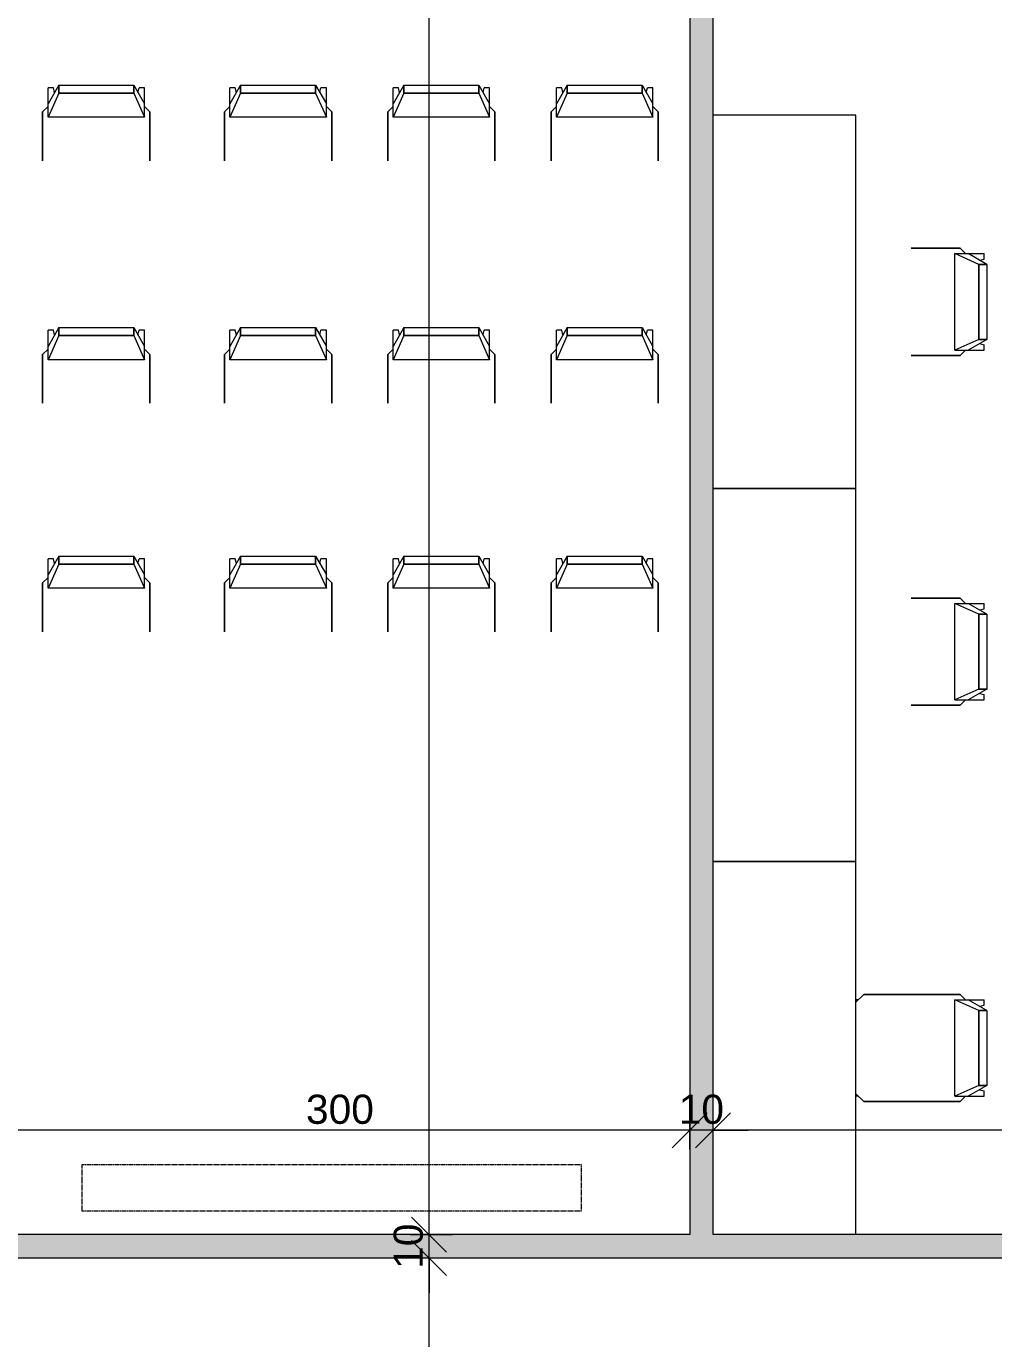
# Model space of a CAD drawing. Header units: centimetres. Extents: x -5566 to 5867, y -120 to 4683.
# Drawn here: x -4947 to -4532, y 796 to 1359 of the extents above; entities that cross this region are included whole.
import ezdxf

# ---------------------------------------------------------------- set-up
doc = ezdxf.new("R2010")
doc.units = ezdxf.units.CM
doc.linetypes.add('Hidden_2', pattern=[0.6, 0.4, -0.2])
for name, color, linetype, lineweight in [('A-ANNO-DIMS', 211, 'Continuous', 5), ('A-FLOR-OVHD', 1, 'Hidden_2', 18), ('A-WALL-PATT', 111, 'Continuous', 20), ('G-IMPT', 8, 'Continuous', 13), ('I-FURN', 30, 'Continuous', 13), ('I-WALL', 2, 'Continuous', 13)]:
    doc.layers.add(name, color=color, linetype=linetype, lineweight=lineweight)
doc.styles.add('Arial', font='arial.ttf', dxfattribs={"height": 12.5})
doc.dimstyles.new('100_200_2_5mm_Arial_cm', dxfattribs={"dimscale": 30.48, "dimtxt": 12.753242, "dimasz": 0.492126, "dimexe": 0.328084, "dimexo": 0.0625, "dimgap": 0.082021, "dimtad": 1, "dimdec": 0, "dimzin": 0, "dimdsep": 46, "dimtxsty": 'Arial', "dimblk1": 'OBLIQUE', "dimblk2": 'OBLIQUE', "dimsah": 1, "dimcen": 0.09, "dimdle": 0.328084, "dimazin": 0, "dimtfac": 1, "dimtdec": 4, "dimtix": 1, "dimtmove": 0, "dimatfit": 3, "dimfxl": 0.328084, "dimfxlon": 1, "dimtvp": 1, "dimtolj": 1, "dimtzin": 0, "dimlwd": 15, "dimlwe": 15, "dimarcsym": 2})
doc.dimstyles.new('200_100_2_5mm_Arial_cm___OpenHeight', dxfattribs={"dimscale": 30.48, "dimtxt": 12.753242, "dimasz": 0.492126, "dimexe": 0.328084, "dimexo": 0.0625, "dimgap": 0.082021, "dimtad": 1, "dimdec": 0, "dimzin": 0, "dimdsep": 46, "dimtxsty": 'Arial', "dimblk1": 'OBLIQUE', "dimblk2": 'OBLIQUE', "dimsah": 1, "dimcen": 0.09, "dimdle": 0.328084, "dimazin": 0, "dimtfac": 1, "dimtdec": 4, "dimtix": 1, "dimtmove": 0, "dimatfit": 3, "dimfxl": 0.328084, "dimfxlon": 1, "dimtvp": 1, "dimtolj": 1, "dimtzin": 0, "dimlwd": 18, "dimlwe": 18, "dimarcsym": 2})

# ---------------------------------------------------------------- blocks, each defined once
blk = doc.blocks.new('AR_FUR_Chair_Armless - 12ZSTG16_dwg-385050-Level _9_00')
at = {"layer": 'G-IMPT', "lineweight": 5}
for p, q in [((-48.26, 20.68), (-45.96, 22.98)), ((-45.96, 22.98), (-48.26, 20.68)), ((-45.96, 22.98), (-25, 22.98)), ((-25, 22.98), (-45.96, 22.98)), ((-57.45, 16.09), (-49.41, 20.68)), ((-57.45, 16.09), (-49.41, 20.68)), ((-56.3, 20.68), (-56.3, 18.38)), ((-49.41, 20.68), (-56.3, 20.68)), ((-54.3, 17.89), (-56.3, 18.38)), ((-54.01, 16.09), (-43.66, 20.68)), ((-54.01, 16.09), (-43.66, 20.68)), ((-43.66, 20.68), (-49.41, 20.68)), ((-43.66, 20.68), (-43.66, -20.68)), ((-57.45, -16.09), (-57.45, 16.09)), ((-57.45, 16.09), (-54.01, 16.09)), ((-57.45, -16.09), (-57.45, 16.09)), ((-54.01, 16.09), (-57.45, 16.09)), ((-54.01, -16.09), (-54.01, 16.09)), ((-54.01, 16.09), (-54.01, -16.09)), ((-57.45, -16.09), (-54.01, -16.09)), ((-57.45, -16.09), (-49.41, -20.68)), ((-54.01, -16.09), (-57.45, -16.09)), ((-57.45, -16.09), (-49.41, -20.68)), ((-54.01, -16.09), (-43.66, -20.68)), ((-54.01, -16.09), (-43.66, -20.68)), ((-54.3, -17.89), (-56.3, -18.38)), ((-56.3, -18.38), (-56.3, -20.68)), ((-49.41, -20.68), (-56.3, -20.68)), ((-43.66, -20.68), (-49.41, -20.68)), ((-45.96, -22.98), (-48.26, -20.68)), ((-45.96, -22.98), (-48.26, -20.68)), ((-45.96, -22.98), (-25, -22.98)), ((-25, -22.98), (-45.96, -22.98))]:
    blk.add_line(p, q, dxfattribs=at)
blk = doc.blocks.new('AR_FUR_Chair_Armless - AR_FUR_Chair_Armless-385056-Level _9_00')
blk.add_blockref('AR_FUR_Chair_Armless - 12ZSTG16_dwg-385050-Level _9_00', (0, 0))
blk = doc.blocks.new('AR_FUR_Desk_Office - 160_70-V109-Level _9_00')
at = {"layer": 'I-FURN'}
for p, q in [((156.2, 1.83), (156.2, 63.1)), ((-3.8, 1.83), (156.2, 1.83))]:
    blk.add_line(p, q, dxfattribs=at)
blk = doc.blocks.new('AR_FUR_Desk_Office - 160_70-V110-Level _9_00')
at = {"layer": 'I-FURN'}
for p, q in [((-3.8, 63.1), (-3.8, 1.83)), ((156.2, 1.83), (156.2, 63.1)), ((-3.8, 1.83), (156.2, 1.83))]:
    blk.add_line(p, q, dxfattribs=at)
blk = doc.blocks.new('AR_FUR_Chair_Armless - 12ZSTG16_dwg-V111-Level _9_00')
at = {"layer": 'G-IMPT', "lineweight": 5}
for p, q in [((-48.26, 20.68), (-45.96, 22.98)), ((-45.96, 22.98), (-48.26, 20.68)), ((-45.96, 22.98), (-4.6, 22.98)), ((-4.6, 22.98), (-45.96, 22.98)), ((-1.27, 19.65), (-4.6, 22.98)), ((-1.27, 19.65), (-4.6, 22.98)), ((-57.45, 16.09), (-49.41, 20.68)), ((-57.45, 16.09), (-49.41, 20.68)), ((-56.3, 20.68), (-56.3, 18.38)), ((-49.41, 20.68), (-56.3, 20.68)), ((-54.3, 17.89), (-56.3, 18.38)), ((-54.01, 16.09), (-43.66, 20.68)), ((-54.01, 16.09), (-43.66, 20.68)), ((-43.66, 20.68), (-49.41, 20.68)), ((-43.66, 20.68), (-43.66, -20.68)), ((-2.3, 20.68), (-1.27, 20.68)), ((-57.45, -16.09), (-57.45, 16.09)), ((-57.45, 16.09), (-54.01, 16.09)), ((-57.45, -16.09), (-57.45, 16.09)), ((-54.01, 16.09), (-57.45, 16.09)), ((-54.01, -16.09), (-54.01, 16.09)), ((-54.01, 16.09), (-54.01, -16.09)), ((-57.45, -16.09), (-54.01, -16.09)), ((-57.45, -16.09), (-49.41, -20.68)), ((-54.01, -16.09), (-57.45, -16.09)), ((-57.45, -16.09), (-49.41, -20.68)), ((-54.01, -16.09), (-43.66, -20.68)), ((-54.01, -16.09), (-43.66, -20.68)), ((-54.3, -17.89), (-56.3, -18.38)), ((-56.3, -18.38), (-56.3, -20.68)), ((-49.41, -20.68), (-56.3, -20.68)), ((-43.66, -20.68), (-49.41, -20.68)), ((-45.96, -22.98), (-48.26, -20.68)), ((-45.96, -22.98), (-48.26, -20.68)), ((-4.6, -22.98), (-1.27, -19.65)), ((-1.27, -19.65), (-4.6, -22.98)), ((-2.3, -20.68), (-1.27, -20.68)), ((-45.96, -22.98), (-4.6, -22.98)), ((-4.6, -22.98), (-45.96, -22.98))]:
    blk.add_line(p, q, dxfattribs=at)
blk = doc.blocks.new('AR_FUR_Chair_Armless - AR_FUR_Chair_Armless-V112-Level _9_00')
blk.add_blockref('AR_FUR_Chair_Armless - 12ZSTG16_dwg-V111-Level _9_00', (0, 0))
blk = doc.blocks.new('_Oblique')
at = {"color": 0, "linetype": 'ByBlock', "lineweight": -2}
blk.add_line((-0.5, -0.5), (0.5, 0.5), dxfattribs=at)
blk = doc.blocks.new('DIMBLOCK79-Level _9_00')
at = {"layer": 'A-ANNO-DIMS', "color": 0, "lineweight": 15, "transparency": 16777216}
for p, q in [((-4774.25, 187.99), (-4774.25, 840.49)), ((-4782.35, 830.49), (-4764.25, 830.49)), ((-4782.35, 197.99), (-4764.25, 197.99))]:
    blk.add_line(p, q, dxfattribs=at)
at = {"layer": 'Defpoints', "color": 0, "transparency": 16777216}
for p in [(-4784.25, 830.49), (-4774.25, 830.49), (-4784.25, 197.99)]:
    blk.add_point(p, dxfattribs=at)
at = {"layer": 'A-ANNO-DIMS', "color": 0, "lineweight": 15, "transparency": 16777216, "xscale": 15, "yscale": 15, "zscale": 15}
for p, rotation in [((-4774.25, 830.49), 90), ((-4774.25, 197.99), 270)]:
    blk.add_blockref('_Oblique', p, dxfattribs=dict(at, rotation=rotation))
at = {"layer": 'A-ANNO-DIMS', "color": 0, "lineweight": 15, "transparency": 16777216, "insert": (-4783.14, 514.24), "char_height": 12.5, "width": 34.6103, "attachment_point": 5, "rotation": 90, "style": 'Arial'}
blk.add_mtext('\\A1;633', dxfattribs=at)
blk = doc.blocks.new('DIMBLOCK80-Level _9_00')
at = {"layer": 'A-ANNO-DIMS', "color": 0, "lineweight": 15, "transparency": 16777216}
for p, q in [((-4774.25, 840.49), (-4774.25, 855.49)), ((-4782.35, 840.49), (-4764.25, 840.49)), ((-4774.25, 830.49), (-4774.25, 840.49)), ((-4782.35, 830.49), (-4764.25, 830.49)), ((-4774.25, 830.49), (-4774.25, 815.49))]:
    blk.add_line(p, q, dxfattribs=at)
at = {"layer": 'Defpoints', "color": 0, "transparency": 16777216}
for p in [(-4784.25, 840.49), (-4774.25, 840.49), (-4784.25, 830.49)]:
    blk.add_point(p, dxfattribs=at)
at = {"layer": 'A-ANNO-DIMS', "color": 0, "lineweight": 15, "transparency": 16777216, "xscale": 15, "yscale": 15, "zscale": 15}
for p, rotation in [((-4774.25, 840.49), 270), ((-4774.25, 830.49), 90)]:
    blk.add_blockref('_Oblique', p, dxfattribs=dict(at, rotation=rotation))
at = {"layer": 'A-ANNO-DIMS', "color": 0, "lineweight": 15, "transparency": 16777216, "insert": (-4783.13, 835.49), "char_height": 12.5, "width": 23.0736, "attachment_point": 5, "rotation": 90, "style": 'Arial'}
blk.add_mtext('\\A1;10', dxfattribs=at)
blk = doc.blocks.new('DIMBLOCK81-Level _9_00')
at = {"layer": 'A-ANNO-DIMS', "color": 0, "lineweight": 15, "transparency": 16777216}
for p, q in [((-4774.25, 830.49), (-4774.25, 2132.99)), ((-4782.35, 2122.99), (-4764.25, 2122.99)), ((-4782.35, 840.49), (-4764.25, 840.49))]:
    blk.add_line(p, q, dxfattribs=at)
at = {"layer": 'Defpoints', "color": 0, "transparency": 16777216}
for p in [(-4784.25, 2122.99), (-4774.25, 2122.99), (-4784.25, 840.49)]:
    blk.add_point(p, dxfattribs=at)
at = {"layer": 'A-ANNO-DIMS', "color": 0, "lineweight": 15, "transparency": 16777216, "xscale": 15, "yscale": 15, "zscale": 15}
for p, rotation in [((-4774.25, 2122.99), 90), ((-4774.25, 840.49), 270)]:
    blk.add_blockref('_Oblique', p, dxfattribs=dict(at, rotation=rotation))
at = {"layer": 'A-ANNO-DIMS', "color": 0, "lineweight": 15, "transparency": 16777216, "insert": (-4783.14, 1481.74), "char_height": 12.5, "width": 46.1471, "attachment_point": 5, "rotation": 90, "style": 'Arial'}
blk.add_mtext('\\A1;1283', dxfattribs=at)
blk = doc.blocks.new('DIMBLOCK167-Level _9_00')
at = {"layer": 'A-ANNO-DIMS', "color": 0, "lineweight": 18, "transparency": 16777216}
for p, q in [((-4652.5, 877.16), (-4652.5, 895.25)), ((-4352.5, 877.16), (-4352.5, 895.25)), ((-4342.5, 885.25), (-4662.5, 885.25))]:
    blk.add_line(p, q, dxfattribs=at)
at = {"layer": 'Defpoints', "color": 0, "transparency": 16777216}
for p in [(-4652.5, 885.25), (-4652.5, 875.25), (-4352.5, 875.25)]:
    blk.add_point(p, dxfattribs=at)
at = {"layer": 'A-ANNO-DIMS', "color": 0, "lineweight": 18, "transparency": 16777216, "xscale": 15, "yscale": 15, "zscale": 15, "rotation": 180}
blk.add_blockref('_Oblique', (-4652.5, 885.25), dxfattribs=at)
at = {"layer": 'A-ANNO-DIMS', "color": 0, "lineweight": 18, "transparency": 16777216, "xscale": 15, "yscale": 15, "zscale": 15}
blk.add_blockref('_Oblique', (-4352.5, 885.25), dxfattribs=at)
at = {"layer": 'A-ANNO-DIMS', "color": 0, "lineweight": 18, "transparency": 16777216, "insert": (-4502.5, 894.14), "char_height": 12.5, "width": 34.6103, "attachment_point": 5, "style": 'Arial'}
blk.add_mtext('\\A1;300', dxfattribs=at)
blk = doc.blocks.new('DIMBLOCK168-Level _9_00')
at = {"layer": 'A-ANNO-DIMS', "color": 0, "lineweight": 18, "transparency": 16777216}
for p, q in [((-4662.5, 877.16), (-4662.5, 895.25)), ((-4652.5, 877.16), (-4652.5, 895.25)), ((-4662.5, 885.25), (-4677.5, 885.25)), ((-4652.5, 885.25), (-4662.5, 885.25)), ((-4652.5, 885.25), (-4637.5, 885.25))]:
    blk.add_line(p, q, dxfattribs=at)
at = {"layer": 'Defpoints', "color": 0, "transparency": 16777216}
for p in [(-4662.5, 885.25), (-4662.5, 875.25), (-4652.5, 875.25)]:
    blk.add_point(p, dxfattribs=at)
at = {"layer": 'A-ANNO-DIMS', "color": 0, "lineweight": 18, "transparency": 16777216, "xscale": 15, "yscale": 15, "zscale": 15}
blk.add_blockref('_Oblique', (-4662.5, 885.25), dxfattribs=at)
at = {"layer": 'A-ANNO-DIMS', "color": 0, "lineweight": 18, "transparency": 16777216, "xscale": 15, "yscale": 15, "zscale": 15, "rotation": 180}
blk.add_blockref('_Oblique', (-4652.5, 885.25), dxfattribs=at)
at = {"layer": 'A-ANNO-DIMS', "color": 0, "lineweight": 18, "transparency": 16777216, "insert": (-4657.5, 894.14), "char_height": 12.5, "width": 23.0736, "attachment_point": 5, "style": 'Arial'}
blk.add_mtext('\\A1;10', dxfattribs=at)
blk = doc.blocks.new('DIMBLOCK169-Level _9_00')
at = {"layer": 'A-ANNO-DIMS', "color": 0, "lineweight": 18, "transparency": 16777216}
for p, q in [((-4662.5, 877.16), (-4662.5, 895.25)), ((-4962.5, 893.35), (-4962.5, 875.25)), ((-4652.5, 885.25), (-4972.5, 885.25))]:
    blk.add_line(p, q, dxfattribs=at)
at = {"layer": 'Defpoints', "color": 0, "transparency": 16777216}
for p in [(-4962.5, 895.25), (-4962.5, 885.25), (-4662.5, 875.25)]:
    blk.add_point(p, dxfattribs=at)
at = {"layer": 'A-ANNO-DIMS', "color": 0, "lineweight": 18, "transparency": 16777216, "xscale": 15, "yscale": 15, "zscale": 15, "rotation": 180}
blk.add_blockref('_Oblique', (-4962.5, 885.25), dxfattribs=at)
at = {"layer": 'A-ANNO-DIMS', "color": 0, "lineweight": 18, "transparency": 16777216, "xscale": 15, "yscale": 15, "zscale": 15}
blk.add_blockref('_Oblique', (-4662.5, 885.25), dxfattribs=at)
at = {"layer": 'A-ANNO-DIMS', "color": 0, "lineweight": 18, "transparency": 16777216, "insert": (-4812.5, 894.14), "char_height": 12.5, "width": 34.6103, "attachment_point": 5, "style": 'Arial'}
blk.add_mtext('\\A1;300', dxfattribs=at)

msp = doc.modelspace()

# ---------------------------------------------------------------- hatches: boundary and pattern name
at = {"layer": 'A-WALL-PATT', "lineweight": 13}
h = msp.add_hatch(color=256, dxfattribs=at)
h.paths.add_polyline_path([(-4662.5, 1396.52), (-4662.5, 840.49), (-4652.5, 840.49), (-4652.5, 1487.99), (-4662.5, 1487.99), (-4662.5, 1484.49)], flags=0)
h.paths.add_polyline_path([(-4662.5, 1602.99), (-4662.5, 1587.99), (-4652.5, 1587.99), (-4652.5, 1602.99), (-4662.05, 1602.99)], flags=0)
msp.add_hatch(color=256, dxfattribs=at).paths.add_polyline_path([(-4985.5, 840.49), (-4985.5, 830.49), (-3809.5, 830.49), (-3809.5, 840.49), (-4984.45, 840.49)], flags=0)

# ---------------------------------------------------------------- linework, layer by layer
at = {"layer": 'A-FLOR-OVHD'}
for p, q in [((-4923, 870.49), (-4709, 870.49)), ((-4923, 850.49), (-4923, 870.49)), ((-4709, 870.49), (-4709, 850.49)), ((-4709, 850.49), (-4923, 850.49))]:
    msp.add_line(p, q, dxfattribs=at)
at = {"layer": 'I-WALL', "lineweight": 20}
for p, q in [((-4662.5, 1484.49), (-4662.5, 840.49)), ((-4652.5, 840.49), (-4652.5, 1484.49)), ((-4662.5, 840.49), (-4985.5, 840.49)), ((-4352.5, 840.49), (-4652.5, 840.49)), ((-4985.5, 830.49), (-4405, 830.49))]:
    msp.add_line(p, q, dxfattribs=at)

# ---------------------------------------------------------------- block references
at = {"layer": 'I-FURN'}
for name, p, rotation in [('AR_FUR_Chair_Armless - AR_FUR_Chair_Armless-385056-Level _9_00', (-4917, 1275.99), 270), ('AR_FUR_Chair_Armless - AR_FUR_Chair_Armless-385056-Level _9_00', (-4839, 1275.99), 270), ('AR_FUR_Chair_Armless - AR_FUR_Chair_Armless-385056-Level _9_00', (-4769, 1275.99), 270), ('AR_FUR_Chair_Armless - AR_FUR_Chair_Armless-385056-Level _9_00', (-4699, 1275.99), 270), ('AR_FUR_Desk_Office - 160_70-V110-Level _9_00', (-4589.4, 1164.29), 89.99999999999999), ('AR_FUR_Chair_Armless - AR_FUR_Chair_Armless-385056-Level _9_00', (-4592.5, 1240.49), 180), ('AR_FUR_Chair_Armless - AR_FUR_Chair_Armless-385056-Level _9_00', (-4917, 1171.99), 270), ('AR_FUR_Chair_Armless - AR_FUR_Chair_Armless-385056-Level _9_00', (-4839, 1171.99), 270), ('AR_FUR_Chair_Armless - AR_FUR_Chair_Armless-385056-Level _9_00', (-4769, 1171.99), 270), ('AR_FUR_Chair_Armless - AR_FUR_Chair_Armless-385056-Level _9_00', (-4699, 1171.99), 270), ('AR_FUR_Desk_Office - 160_70-V110-Level _9_00', (-4589.4, 1004.29), 89.99999999999999), ('AR_FUR_Chair_Armless - AR_FUR_Chair_Armless-385056-Level _9_00', (-4917, 1073.99), 270), ('AR_FUR_Chair_Armless - AR_FUR_Chair_Armless-385056-Level _9_00', (-4839, 1073.99), 270), ('AR_FUR_Chair_Armless - AR_FUR_Chair_Armless-385056-Level _9_00', (-4769, 1073.99), 270), ('AR_FUR_Chair_Armless - AR_FUR_Chair_Armless-385056-Level _9_00', (-4699, 1073.99), 270), ('AR_FUR_Chair_Armless - AR_FUR_Chair_Armless-385056-Level _9_00', (-4592.5, 1090.49), 180), ('AR_FUR_Desk_Office - 160_70-V109-Level _9_00', (-4589.4, 844.29), 89.99999999999999), ('AR_FUR_Chair_Armless - AR_FUR_Chair_Armless-V112-Level _9_00', (-4592.5, 920.49), 180)]:
    msp.add_blockref(name, p, dxfattribs=dict(at, rotation=rotation))

# ---------------------------------------------------------------- dimensions: what is measured, and where the dimension line sits
at = {"layer": 'A-ANNO-DIMS', "lineweight": 15}
for base, p1, p2, override, picture, middle in [((-4774.25199982, 2122.99172688), (-4784.25199982, 840.49172688), (-4784.25199982, 2122.99172688), {"dimpost": '<>', "dimfxl": 1282.5}, 'DIMBLOCK81-Level _9_00', (-4783.13842546, 1481.74172688)), ((-4774.25, 840.49), (-4784.25, 830.49), (-4784.25, 840.49), {"dimpost": '<>', "dimfxl": 10}, 'DIMBLOCK80-Level _9_00', (-4783.13, 835.49)), ((-4774.25199982, 830.49172688), (-4784.25199982, 197.99172688), (-4784.25199982, 830.49172688), {"dimpost": '<>', "dimfxl": 632.5}, 'DIMBLOCK79-Level _9_00', (-4783.13842546, 514.24172688))]:
    dim = msp.add_linear_dim(base=base, p1=p1, p2=p2, angle=270, dimstyle='100_200_2_5mm_Arial_cm', override=override, dxfattribs=at)
    dim.commit()
    dim.dimension.update_dxf_attribs({"geometry": picture, "text_midpoint": middle})
at = {"layer": 'A-ANNO-DIMS', "lineweight": 18}
for base, p1, p2, override, picture, middle in [((-4962.5, 885.25), (-4662.5, 875.25), (-4962.5, 895.25), {"dimpost": '<>', "dimfxl": 300.665928}, 'DIMBLOCK169-Level _9_00', (-4812.5, 894.14)), ((-4662.5, 885.25), (-4652.5, 875.25), (-4662.5, 875.25), {"dimpost": '<>', "dimfxl": 10}, 'DIMBLOCK168-Level _9_00', (-4657.5, 894.14)), ((-4652.5, 885.25), (-4352.5, 875.25), (-4652.5, 875.25), {"dimpost": '<>', "dimfxl": 300}, 'DIMBLOCK167-Level _9_00', (-4502.5, 894.14))]:
    dim = msp.add_linear_dim(base=base, p1=p1, p2=p2, dimstyle='200_100_2_5mm_Arial_cm___OpenHeight', override=override, dxfattribs=at)
    dim.commit()
    dim.dimension.update_dxf_attribs({"geometry": picture, "text_midpoint": middle})

doc.saveas('drawing.dxf')
